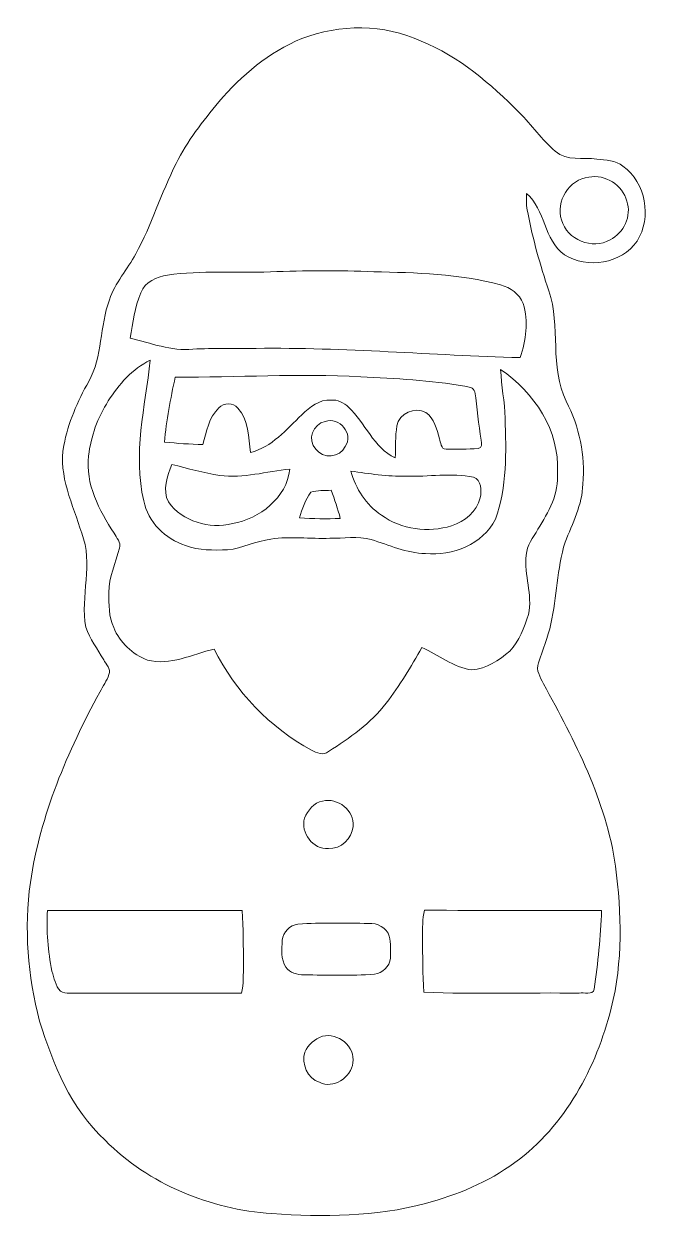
# Model space of a CAD drawing. Header units: centimetres. Extents: x -8.5 to 8.6, y -16.3 to 16.3.
import ezdxf

# ---------------------------------------------------------------- set-up
doc = ezdxf.new("R2010")
doc.units = ezdxf.units.CM
doc.header["$MEASUREMENT"] = 0
doc.layers.add('Layer 1', color=7, linetype='Continuous')

msp = doc.modelspace()

# ---------------------------------------------------------------- linework, layer by layer
at = {"layer": 'Layer 1', "color": 8, "lineweight": 9}
for points, knots in [([(-0.94372, 15.92189), (0.09662, 16.32511), (1.30241, 16.32159), (2.32088, 15.85345), (2.32088, 15.85345), (3.35629, 15.43329), (4.21424, 14.68787), (4.99635, 13.90753), (4.99635, 13.90753), (5.33325, 13.56181), (5.61406, 13.16034), (5.9813, 12.84496), (5.9813, 12.84496), (6.29739, 12.57438), (6.7359, 12.67845), (7.11407, 12.63506), (7.11407, 12.63506), (7.35679, 12.60684), (7.6323, 12.60296), (7.8288, 12.43574), (7.8288, 12.43574), (8.45357, 11.98948), (8.62432, 11.03803), (8.21333, 10.39457), (8.21333, 10.39457), (7.78929, 9.77121), (6.85161, 9.63186), (6.22719, 10.02133), (6.22719, 10.02133), (5.66204, 10.43373), (5.71496, 11.24794), (5.19355, 11.69596), (5.19355, 11.69596), (5.18614, 11.52099), (5.19002, 11.34424), (5.22671, 11.17209), (5.22671, 11.17209), (5.36535, 10.44748), (5.5682, 9.73699), (5.80386, 9.03849), (5.80386, 9.03849), (6.13512, 8.06129), (5.81162, 6.96028), (6.28011, 6.01836), (6.28011, 6.01836), (6.63818, 5.32515), (6.80328, 4.53951), (6.73166, 3.75988), (6.73166, 3.75988), (6.7232, 3.1919), (6.44732, 2.68496), (6.2473, 2.16779), (6.2473, 2.16779), (6.02364, 1.44565), (6.0254, 0.67907), (5.8596, -0.05577), (5.8596, -0.05577), (5.78304, -0.42195), (5.62747, -0.76415), (5.52481, -1.12257), (5.52481, -1.12257), (5.44155, -1.32789), (5.56891, -1.51521), (5.65499, -1.69195), (5.65499, -1.69195), (6.51647, -3.25829), (7.3649, -4.88847), (7.62737, -6.67811), (7.62737, -6.67811), (7.78294, -7.96434), (7.83374, -9.28796), (7.5053, -10.55302), (7.5053, -10.55302), (7.09714, -12.18109), (6.25682, -13.76859), (4.87288, -14.76695), (4.87288, -14.76695), (4.14686, -15.30565), (3.29984, -15.65384), (2.43236, -15.88844), (2.43236, -15.88844), (1.06782, -16.2518), (-0.36093, -16.2585), (-1.76076, -16.1629), (-1.76076, -16.1629), (-3.44421, -16.04789), (-5.11708, -15.36527), (-6.31371, -14.15947), (-6.31371, -14.15947), (-7.24151, -13.30116), (-7.7354, -12.08972), (-8.09876, -10.90616), (-8.09876, -10.90616), (-8.42296, -9.67531), (-8.52986, -8.38027), (-8.35065, -7.11767), (-8.35065, -7.11767), (-8.08359, -5.27688), (-7.33711, -3.54439), (-6.45552, -1.92055), (-6.45552, -1.92055), (-6.37333, -1.7611), (-6.26185, -1.61434), (-6.20787, -1.44183), (-6.20787, -1.44183), (-6.14014, -1.28167), (-6.29148, -1.16843), (-6.34969, -1.04002), (-6.34969, -1.04002), (-6.51902, -0.74862), (-6.72787, -0.47311), (-6.83935, -0.15208), (-6.83935, -0.15208), (-6.99774, 0.69847), (-6.62027, 1.59064), (-6.95118, 2.41826), (-6.95118, 2.41826), (-7.18683, 3.19261), (-7.59605, 3.98213), (-7.43977, 4.81327), (-7.43977, 4.81327), (-7.32053, 5.43169), (-7.06689, 6.01624), (-6.75785, 6.56199), (-6.75785, 6.56199), (-6.37756, 7.24779), (-6.46011, 8.06941), (-6.19341, 8.7926), (-6.19341, 8.7926), (-6.04489, 9.25827), (-5.6974, 9.6174), (-5.47515, 10.04496), (-5.47515, 10.04496), (-5.03912, 10.83413), (-4.78053, 11.70443), (-4.37484, 12.50771), (-4.37484, 12.50771), (-4.07251, 13.12577), (-3.64106, 13.66693), (-3.20326, 14.19293), (-3.20326, 14.19293), (-2.58837, 14.92318), (-1.83202, 15.55571), (-0.94372, 15.92189), (-0.94372, 15.92189), (-0.94372, 15.92189), (-0.94372, 15.92189), (-0.94372, 15.92189)], [0, 0, 0, 0, 0.02631579, 0.02631579, 0.02631579, 0.02631579, 0.05263158, 0.05263158, 0.05263158, 0.05263158, 0.07894737, 0.07894737, 0.07894737, 0.07894737, 0.10526316, 0.10526316, 0.10526316, 0.10526316, 0.13157895, 0.13157895, 0.13157895, 0.13157895, 0.15789474, 0.15789474, 0.15789474, 0.15789474, 0.18421053, 0.18421053, 0.18421053, 0.18421053, 0.21052632, 0.21052632, 0.21052632, 0.21052632, 0.23684211, 0.23684211, 0.23684211, 0.23684211, 0.26315789, 0.26315789, 0.26315789, 0.26315789, 0.28947368, 0.28947368, 0.28947368, 0.28947368, 0.31578947, 0.31578947, 0.31578947, 0.31578947, 0.34210526, 0.34210526, 0.34210526, 0.34210526, 0.36842105, 0.36842105, 0.36842105, 0.36842105, 0.39473684, 0.39473684, 0.39473684, 0.39473684, 0.42105263, 0.42105263, 0.42105263, 0.42105263, 0.44736842, 0.44736842, 0.44736842, 0.44736842, 0.47368421, 0.47368421, 0.47368421, 0.47368421, 0.5, 0.5, 0.5, 0.5, 0.52631579, 0.52631579, 0.52631579, 0.52631579, 0.55263158, 0.55263158, 0.55263158, 0.55263158, 0.57894737, 0.57894737, 0.57894737, 0.57894737, 0.60526316, 0.60526316, 0.60526316, 0.60526316, 0.63157895, 0.63157895, 0.63157895, 0.63157895, 0.65789474, 0.65789474, 0.65789474, 0.65789474, 0.68421053, 0.68421053, 0.68421053, 0.68421053, 0.71052632, 0.71052632, 0.71052632, 0.71052632, 0.73684211, 0.73684211, 0.73684211, 0.73684211, 0.76315789, 0.76315789, 0.76315789, 0.76315789, 0.78947368, 0.78947368, 0.78947368, 0.78947368, 0.81578947, 0.81578947, 0.81578947, 0.81578947, 0.84210526, 0.84210526, 0.84210526, 0.84210526, 0.86842105, 0.86842105, 0.86842105, 0.86842105, 0.89473684, 0.89473684, 0.89473684, 0.89473684, 0.92105263, 0.92105263, 0.92105263, 0.92105263, 0.94736842, 0.94736842, 0.94736842, 0.94736842, 1, 1, 1, 1]), ([(6.89359, 12.13658), (6.36195, 12.09108), (5.97742, 11.46772), (6.15346, 10.9703), (6.15346, 10.9703), (6.29739, 10.43231), (6.99484, 10.14339), (7.47532, 10.42949), (7.47532, 10.42949), (7.85209, 10.61576), (8.0701, 11.08037), (7.93499, 11.485), (7.93499, 11.485), (7.81575, 11.9228), (7.34409, 12.22936), (6.89359, 12.13658), (6.89359, 12.13658), (6.89359, 12.13658), (6.89359, 12.13658), (6.89359, 12.13658)], [0, 0, 0, 0, 0.16666667, 0.16666667, 0.16666667, 0.16666667, 0.33333333, 0.33333333, 0.33333333, 0.33333333, 0.5, 0.5, 0.5, 0.5, 0.66666667, 0.66666667, 0.66666667, 0.66666667, 1, 1, 1, 1]), ([(-1.80027, 9.55284), (-2.73654, 9.51686), (-3.68022, 9.60364), (-4.61014, 9.46182), (-4.61014, 9.46182), (-4.90436, 9.42055), (-5.22115, 9.28473), (-5.33228, 8.98381), (-5.33228, 8.98381), (-5.50408, 8.59293), (-5.56123, 8.16184), (-5.62614, 7.74309), (-5.62614, 7.74309), (-5.06558, 7.60939), (-4.50643, 7.38502), (-3.91905, 7.44217), (-3.91905, 7.44217), (-3.34296, 7.47357), (-2.76547, 7.46228), (-2.18868, 7.46404), (-2.18868, 7.46404), (0.21692, 7.49332), (2.61545, 7.27636), (5.01857, 7.21075), (5.01857, 7.21075), (5.17979, 7.681), (5.25811, 8.20452), (5.10218, 8.68642), (5.10218, 8.68642), (5.00164, 8.95735), (4.75364, 9.12668), (4.48341, 9.19759), (4.48341, 9.19759), (3.35699, 9.50098), (2.18083, 9.53449), (1.02125, 9.5539), (1.02125, 9.5539), (0.08145, 9.59799), (-0.86047, 9.59023), (-1.80027, 9.55284), (-1.80027, 9.55284), (-1.80027, 9.55284), (-1.80027, 9.55284), (-1.80027, 9.55284)], [0, 0, 0, 0, 0.08333333, 0.08333333, 0.08333333, 0.08333333, 0.16666667, 0.16666667, 0.16666667, 0.16666667, 0.25, 0.25, 0.25, 0.25, 0.33333333, 0.33333333, 0.33333333, 0.33333333, 0.41666667, 0.41666667, 0.41666667, 0.41666667, 0.5, 0.5, 0.5, 0.5, 0.58333333, 0.58333333, 0.58333333, 0.58333333, 0.66666667, 0.66666667, 0.66666667, 0.66666667, 0.75, 0.75, 0.75, 0.75, 0.83333333, 0.83333333, 0.83333333, 0.83333333, 1, 1, 1, 1]), ([(-6.22445, 6.03), (-6.51655, 5.57986), (-6.69647, 5.06092), (-6.76561, 4.52999), (-6.76561, 4.52999), (-6.85381, 3.7567), (-6.47246, 3.0455), (-6.06676, 2.42003), (-6.06676, 2.42003), (-6.0015, 2.28985), (-5.87026, 2.16955), (-5.92036, 2.00833), (-5.92036, 2.00833), (-6.03078, 1.60864), (-6.20505, 1.21776), (-6.2107, 0.79619), (-6.2107, 0.79619), (-6.20823, 0.47693), (-6.21705, 0.1365), (-6.07523, -0.15913), (-6.07523, -0.15913), (-5.91648, -0.56836), (-5.5637, -0.8915), (-5.1573, -1.04743), (-5.1573, -1.04743), (-4.53324, -1.21112), (-3.92963, -0.88409), (-3.33415, -0.74616), (-3.33415, -0.74616), (-2.7563, -1.91138), (-1.81579, -2.88963), (-0.67314, -3.51052), (-0.67314, -3.51052), (-0.53768, -3.5772), (-0.34753, -3.67421), (-0.21453, -3.54121), (-0.21453, -3.54121), (0.36614, -3.17891), (0.93941, -2.77357), (1.36274, -2.22747), (1.36274, -2.22747), (1.7321, -1.74875), (2.04007, -1.22629), (2.33782, -0.70135), (2.33782, -0.70135), (2.79008, -0.91126), (3.19718, -1.24146), (3.70271, -1.31766), (3.70271, -1.31766), (4.09535, -1.27285), (4.44849, -1.06436), (4.73494, -0.80084), (4.73494, -0.80084), (5.0034, -0.52743), (5.12829, -0.15525), (5.24717, 0.19929), (5.24717, 0.19929), (5.36747, 0.73657), (5.12053, 1.27597), (5.18897, 1.81819), (5.18897, 1.81819), (5.19355, 2.08841), (5.38088, 2.29867), (5.50329, 2.52374), (5.50329, 2.52374), (5.79504, 2.98765), (6.09067, 3.50588), (6.03775, 4.07667), (6.03775, 4.07667), (6.10478, 5.21614), (5.4024, 6.26813), (4.48659, 6.88549), (4.48659, 6.88549), (4.50916, 6.44099), (4.59736, 6.00248), (4.61112, 5.55728), (4.61112, 5.55728), (4.6344, 4.63476), (4.6725, 3.67874), (4.34477, 2.79891), (4.34477, 2.79891), (4.00046, 2.10888), (3.17214, 1.7882), (2.43412, 1.86017), (2.43412, 1.86017), (1.91554, 1.87393), (1.43929, 2.09618), (0.9514, 2.24364), (0.9514, 2.24364), (0.5831, 2.35229), (0.19751, 2.26833), (-0.17784, 2.27891), (-0.17784, 2.27891), (-0.71371, 2.25669), (-1.2517, 2.33748), (-1.7851, 2.25598), (-1.7851, 2.25598), (-2.18973, 2.20377), (-2.55874, 2.0034), (-2.96549, 1.96353), (-2.96549, 1.96353), (-3.35214, 1.9473), (-3.74831, 1.94871), (-4.11837, 2.07713), (-4.11837, 2.07713), (-4.66271, 2.26727), (-5.1446, 2.71812), (-5.25608, 3.29985), (-5.25608, 3.29985), (-5.55629, 4.57444), (-5.21727, 5.86984), (-5.07863, 7.13949), (-5.07863, 7.13949), (-5.56793, 6.90736), (-5.93906, 6.4805), (-6.22445, 6.03), (-6.22445, 6.03), (-6.22445, 6.03), (-6.22445, 6.03), (-6.22445, 6.03)], [0, 0, 0, 0, 0.03225806, 0.03225806, 0.03225806, 0.03225806, 0.06451613, 0.06451613, 0.06451613, 0.06451613, 0.09677419, 0.09677419, 0.09677419, 0.09677419, 0.12903226, 0.12903226, 0.12903226, 0.12903226, 0.16129032, 0.16129032, 0.16129032, 0.16129032, 0.19354839, 0.19354839, 0.19354839, 0.19354839, 0.22580645, 0.22580645, 0.22580645, 0.22580645, 0.25806452, 0.25806452, 0.25806452, 0.25806452, 0.29032258, 0.29032258, 0.29032258, 0.29032258, 0.32258065, 0.32258065, 0.32258065, 0.32258065, 0.35483871, 0.35483871, 0.35483871, 0.35483871, 0.38709677, 0.38709677, 0.38709677, 0.38709677, 0.41935484, 0.41935484, 0.41935484, 0.41935484, 0.4516129, 0.4516129, 0.4516129, 0.4516129, 0.48387097, 0.48387097, 0.48387097, 0.48387097, 0.51612903, 0.51612903, 0.51612903, 0.51612903, 0.5483871, 0.5483871, 0.5483871, 0.5483871, 0.58064516, 0.58064516, 0.58064516, 0.58064516, 0.61290323, 0.61290323, 0.61290323, 0.61290323, 0.64516129, 0.64516129, 0.64516129, 0.64516129, 0.67741935, 0.67741935, 0.67741935, 0.67741935, 0.70967742, 0.70967742, 0.70967742, 0.70967742, 0.74193548, 0.74193548, 0.74193548, 0.74193548, 0.77419355, 0.77419355, 0.77419355, 0.77419355, 0.80645161, 0.80645161, 0.80645161, 0.80645161, 0.83870968, 0.83870968, 0.83870968, 0.83870968, 0.87096774, 0.87096774, 0.87096774, 0.87096774, 0.90322581, 0.90322581, 0.90322581, 0.90322581, 0.93548387, 0.93548387, 0.93548387, 0.93548387, 1, 1, 1, 1]), ([(-4.39777, 6.67629), (-4.5223, 6.08962), (-4.64718, 5.50013), (-4.69058, 4.90111), (-4.69058, 4.90111), (-4.34203, 4.87289), (-3.99313, 4.84431), (-3.64283, 4.84114), (-3.64283, 4.84114), (-3.54616, 5.18792), (-3.47702, 5.57562), (-3.21067, 5.83985), (-3.21067, 5.83985), (-3.07556, 5.97955), (-2.81415, 5.99331), (-2.68997, 5.83315), (-2.68997, 5.83315), (-2.38341, 5.50859), (-2.40352, 5.0327), (-2.3446, 4.6203), (-2.3446, 4.6203), (-1.75793, 4.76353), (-1.36176, 5.25601), (-0.94055, 5.65041), (-0.94055, 5.65041), (-0.7243, 5.85538), (-0.46112, 6.07586), (-0.14362, 6.05223), (-0.14362, 6.05223), (0.04123, 6.07304), (0.19787, 5.9658), (0.33721, 5.86137), (0.33721, 5.86137), (0.79335, 5.42746), (1.01772, 4.75859), (1.60968, 4.47143), (1.60968, 4.47143), (1.62415, 4.76282), (1.60545, 5.0588), (1.6559, 5.34702), (1.6559, 5.34702), (1.71234, 5.68886), (2.14626, 5.8843), (2.444, 5.71109), (2.444, 5.71109), (2.6846, 5.55481), (2.74139, 5.24895), (2.81724, 4.99248), (2.81724, 4.99248), (2.85322, 4.9064), (2.85569, 4.70991), (2.9961, 4.71379), (2.9961, 4.71379), (3.2882, 4.70426), (3.58347, 4.7085), (3.87557, 4.73037), (3.87557, 4.73037), (3.9934, 4.73178), (3.96236, 4.87818), (3.95671, 4.95756), (3.95671, 4.95756), (3.8791, 5.3943), (3.85864, 5.83915), (3.77962, 6.27518), (3.77962, 6.27518), (3.76022, 6.39795), (3.60217, 6.41488), (3.50869, 6.42758), (3.50869, 6.42758), (2.57135, 6.5955), (1.61815, 6.64207), (0.66882, 6.68793), (0.66882, 6.68793), (-1.01922, 6.78001), (-2.70902, 6.67135), (-4.39777, 6.67629), (-4.39777, 6.67629), (-4.39777, 6.67629), (-4.39777, 6.67629), (-4.39777, 6.67629)], [0, 0, 0, 0, 0.04761905, 0.04761905, 0.04761905, 0.04761905, 0.0952381, 0.0952381, 0.0952381, 0.0952381, 0.14285714, 0.14285714, 0.14285714, 0.14285714, 0.19047619, 0.19047619, 0.19047619, 0.19047619, 0.23809524, 0.23809524, 0.23809524, 0.23809524, 0.28571429, 0.28571429, 0.28571429, 0.28571429, 0.33333333, 0.33333333, 0.33333333, 0.33333333, 0.38095238, 0.38095238, 0.38095238, 0.38095238, 0.42857143, 0.42857143, 0.42857143, 0.42857143, 0.47619048, 0.47619048, 0.47619048, 0.47619048, 0.52380952, 0.52380952, 0.52380952, 0.52380952, 0.57142857, 0.57142857, 0.57142857, 0.57142857, 0.61904762, 0.61904762, 0.61904762, 0.61904762, 0.66666667, 0.66666667, 0.66666667, 0.66666667, 0.71428571, 0.71428571, 0.71428571, 0.71428571, 0.76190476, 0.76190476, 0.76190476, 0.76190476, 0.80952381, 0.80952381, 0.80952381, 0.80952381, 0.85714286, 0.85714286, 0.85714286, 0.85714286, 0.9047619, 0.9047619, 0.9047619, 0.9047619, 1, 1, 1, 1]), ([(-0.30273, 5.46908), (-0.62693, 5.41264), (-0.80896, 4.9565), (-0.56166, 4.7159), (-0.56166, 4.7159), (-0.37328, 4.43545), (0.10755, 4.4799), (0.24549, 4.78223), (0.24549, 4.78223), (0.48961, 5.12407), (0.07863, 5.6102), (-0.30273, 5.46908), (-0.30273, 5.46908), (-0.30273, 5.46908), (-0.30273, 5.46908), (-0.30273, 5.46908)], [0, 0, 0, 0, 0.2, 0.2, 0.2, 0.2, 0.4, 0.4, 0.4, 0.4, 0.6, 0.6, 0.6, 0.6, 1, 1, 1, 1]), ([(-4.48738, 4.29433), (-4.61402, 3.97683), (-4.75478, 3.59372), (-4.58157, 3.27198), (-4.58157, 3.27198), (-4.19704, 2.73647), (-3.46538, 2.52374), (-2.83673, 2.67861), (-2.83673, 2.67861), (-2.09166, 2.81408), (-1.35259, 3.37888), (-1.26898, 4.16945), (-1.26898, 4.16945), (-1.90469, 4.09643), (-2.53687, 3.91475), (-3.18139, 3.99624), (-3.18139, 3.99624), (-3.62413, 4.06044), (-4.05452, 4.18568), (-4.48738, 4.29433), (-4.48738, 4.29433), (-4.48738, 4.29433), (-4.48738, 4.29433), (-4.48738, 4.29433)], [0, 0, 0, 0, 0.14285714, 0.14285714, 0.14285714, 0.14285714, 0.28571429, 0.28571429, 0.28571429, 0.28571429, 0.42857143, 0.42857143, 0.42857143, 0.42857143, 0.57142857, 0.57142857, 0.57142857, 0.57142857, 0.71428571, 0.71428571, 0.71428571, 0.71428571, 1, 1, 1, 1]), ([(0.3986, 4.1123), (0.53336, 3.63393), (0.81205, 3.18838), (1.23433, 2.91356), (1.23433, 2.91356), (1.77584, 2.50928), (2.51138, 2.42743), (3.15062, 2.61793), (3.15062, 2.61793), (3.50974, 2.73329), (3.8403, 3.00952), (3.93343, 3.38593), (3.93343, 3.38593), (3.96553, 3.57326), (3.97259, 3.86888), (3.74963, 3.94473), (3.74963, 3.94473), (3.14039, 4.0675), (2.51809, 3.95814), (1.90319, 3.97119), (1.90319, 3.97119), (1.39766, 3.96449), (0.89742, 4.04104), (0.3986, 4.1123), (0.3986, 4.1123), (0.3986, 4.1123), (0.3986, 4.1123), (0.3986, 4.1123)], [0, 0, 0, 0, 0.125, 0.125, 0.125, 0.125, 0.25, 0.25, 0.25, 0.25, 0.375, 0.375, 0.375, 0.375, 0.5, 0.5, 0.5, 0.5, 0.625, 0.625, 0.625, 0.625, 0.75, 0.75, 0.75, 0.75, 1, 1, 1, 1]), ([(-0.69325, 3.5348), (-0.84283, 3.32913), (-0.93314, 3.08148), (-1.00793, 2.83877), (-1.00793, 2.83877), (-0.63645, 2.80596), (-0.26321, 2.80808), (0.10932, 2.81866), (0.10932, 2.81866), (0.04406, 3.08148), (-0.04449, 3.33795), (-0.1408, 3.59054), (-0.1408, 3.59054), (-0.3246, 3.57361), (-0.51757, 3.59619), (-0.69325, 3.5348), (-0.69325, 3.5348), (-0.69325, 3.5348), (-0.69325, 3.5348), (-0.69325, 3.5348)], [0, 0, 0, 0, 0.16666667, 0.16666667, 0.16666667, 0.16666667, 0.33333333, 0.33333333, 0.33333333, 0.33333333, 0.5, 0.5, 0.5, 0.5, 0.66666667, 0.66666667, 0.66666667, 0.66666667, 1, 1, 1, 1]), ([(-0.37434, -4.90082), (-0.61458, -4.93645), (-0.77651, -5.15376), (-0.864, -5.36366), (-0.864, -5.36366), (-0.98817, -5.76265), (-0.63363, -6.22691), (-0.21312, -6.19304), (-0.21312, -6.19304), (0.12061, -6.21456), (0.43634, -5.92035), (0.45716, -5.58944), (0.45716, -5.58944), (0.50055, -5.16187), (0.037, -4.78511), (-0.37434, -4.90082), (-0.37434, -4.90082), (-0.37434, -4.90082), (-0.37434, -4.90082), (-0.37434, -4.90082)], [0, 0, 0, 0, 0.16666667, 0.16666667, 0.16666667, 0.16666667, 0.33333333, 0.33333333, 0.33333333, 0.33333333, 0.5, 0.5, 0.5, 0.5, 0.66666667, 0.66666667, 0.66666667, 0.66666667, 1, 1, 1, 1]), ([(-7.88427, -7.88214), (-7.92802, -8.43742), (-7.86522, -8.99586), (-7.76468, -9.54196), (-7.76468, -9.54196), (-7.70153, -9.72505), (-7.67331, -9.94131), (-7.5322, -10.08559), (-7.5322, -10.08559), (-7.38086, -10.17908), (-7.1893, -10.12369), (-7.02208, -10.14451), (-7.02208, -10.14451), (-5.54536, -10.13922), (-4.06863, -10.13639), (-2.5919, -10.14486), (-2.5919, -10.14486), (-2.52311, -9.89086), (-2.54181, -9.62381), (-2.5344, -9.36416), (-2.5344, -9.36416), (-2.53757, -8.87027), (-2.53898, -8.37603), (-2.56721, -7.8832), (-2.56721, -7.8832), (-4.33956, -7.88144), (-6.11192, -7.8832), (-7.88427, -7.88214), (-7.88427, -7.88214), (-7.88427, -7.88214), (-7.88427, -7.88214), (-7.88427, -7.88214)], [0, 0, 0, 0, 0.11111111, 0.11111111, 0.11111111, 0.11111111, 0.22222222, 0.22222222, 0.22222222, 0.22222222, 0.33333333, 0.33333333, 0.33333333, 0.33333333, 0.44444444, 0.44444444, 0.44444444, 0.44444444, 0.55555556, 0.55555556, 0.55555556, 0.55555556, 0.66666667, 0.66666667, 0.66666667, 0.66666667, 0.77777778, 0.77777778, 0.77777778, 0.77777778, 1, 1, 1, 1]), ([(2.40872, -7.87544), (2.34346, -8.11886), (2.36216, -8.37356), (2.35475, -8.62333), (2.35475, -8.62333), (2.35863, -9.12145), (2.35792, -9.61993), (2.38932, -10.1177), (2.38932, -10.1177), (3.8022, -10.17238), (5.21789, -10.12299), (6.63183, -10.14345), (6.63183, -10.14345), (6.75565, -10.10605), (7.00401, -10.21542), (7.04317, -10.02985), (7.04317, -10.02985), (7.14512, -9.31936), (7.21709, -8.60146), (7.24495, -7.88355), (7.24495, -7.88355), (5.63276, -7.8765), (4.02092, -7.89167), (2.40872, -7.87544), (2.40872, -7.87544), (2.40872, -7.87544), (2.40872, -7.87544), (2.40872, -7.87544)], [0, 0, 0, 0, 0.125, 0.125, 0.125, 0.125, 0.25, 0.25, 0.25, 0.25, 0.375, 0.375, 0.375, 0.375, 0.5, 0.5, 0.5, 0.5, 0.625, 0.625, 0.625, 0.625, 0.75, 0.75, 0.75, 0.75, 1, 1, 1, 1]), ([(-1.04497, -8.25574), (-1.26299, -8.28784), (-1.45984, -8.4741), (-1.47536, -8.69918), (-1.47536, -8.69918), (-1.48347, -8.94189), (-1.52475, -9.21917), (-1.37305, -9.43084), (-1.37305, -9.43084), (-1.26757, -9.59029), (-1.06473, -9.64533), (-0.88305, -9.63898), (-0.88305, -9.63898), (-0.24205, -9.65344), (0.40142, -9.66826), (1.04206, -9.62557), (1.04206, -9.62557), (1.26149, -9.597), (1.45905, -9.41214), (1.47739, -9.18707), (1.47739, -9.18707), (1.48374, -8.98704), (1.49432, -8.78208), (1.44741, -8.58664), (1.44741, -8.58664), (1.3832, -8.34993), (1.1105, -8.2254), (0.8819, -8.23845), (0.8819, -8.23845), (0.23985, -8.23104), (-0.40397, -8.2127), (-1.04497, -8.25574), (-1.04497, -8.25574), (-1.04497, -8.25574), (-1.04497, -8.25574), (-1.04497, -8.25574)], [0, 0, 0, 0, 0.1, 0.1, 0.1, 0.1, 0.2, 0.2, 0.2, 0.2, 0.3, 0.3, 0.3, 0.3, 0.4, 0.4, 0.4, 0.4, 0.5, 0.5, 0.5, 0.5, 0.6, 0.6, 0.6, 0.6, 0.7, 0.7, 0.7, 0.7, 0.8, 0.8, 0.8, 0.8, 1, 1, 1, 1]), ([(-0.37434, -11.32137), (-0.59236, -11.38311), (-0.76063, -11.55244), (-0.86011, -11.75176), (-0.86011, -11.75176), (-0.95607, -12.06891), (-0.78956, -12.47214), (-0.46077, -12.57515), (-0.46077, -12.57515), (-0.08365, -12.76847), (0.4053, -12.44532), (0.45539, -12.04386), (0.45539, -12.04386), (0.51889, -11.60571), (0.04935, -11.20531), (-0.37434, -11.32137)], [0, 0, 0, 0, 0.2, 0.2, 0.2, 0.2, 0.4, 0.4, 0.4, 0.4, 0.6, 0.6, 0.6, 0.6, 1, 1, 1, 1])]:
    msp.add_open_spline(points, degree=3, knots=knots, dxfattribs=at)

doc.saveas('drawing.dxf')
